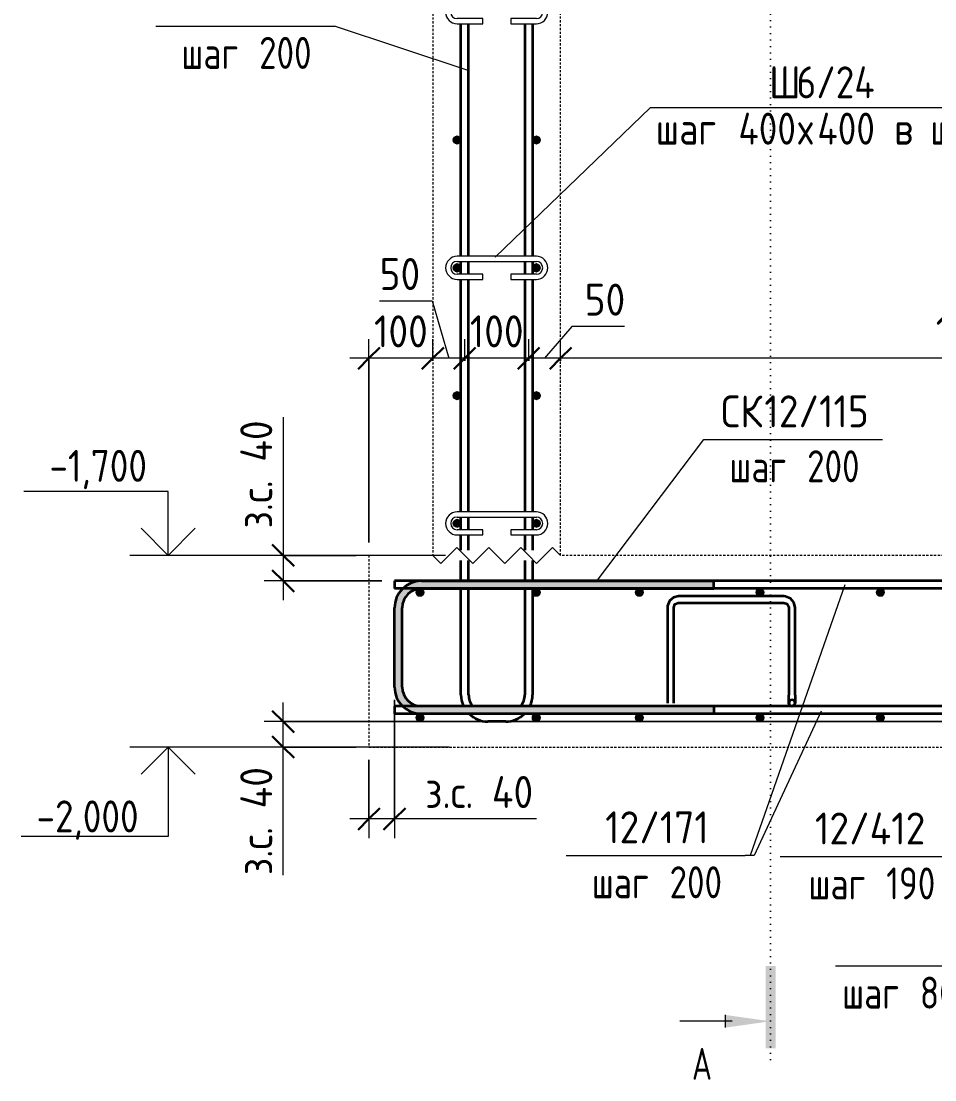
# Model space of a CAD drawing. Header units: millimetres. Extents: x -35194 to -15704, y -2621 to 78616.
# Drawn here: x -21576 to -20146, y -2521 to -864 of the extents above; entities that cross this region are included whole.
import ezdxf

# ---------------------------------------------------------------- set-up
doc = ezdxf.new("R2010")
doc.units = ezdxf.units.MM
doc.linetypes.add('01 Штриховая _4 мм_', pattern=[6, 3.5, -2.5])
doc.linetypes.add('04 Пунктир 10мм', pattern=[10, 0, -10])
for name, color, linetype, lineweight in [('AA_Dim', 7, 'Continuous', 9), ('AA_Dim-20', 7, 'Continuous', 9), ('AA_Oformlenie', 7, 'Continuous', 9), ('AA_Razrez', 7, 'Continuous', 9), ('AA_Vinoska', 7, 'Continuous', 9), ('AA_Visotnaya otmetka', 7, 'Continuous', 9), ('KR_Armatura', 7, 'Continuous', 20), ('KR_Armatura_Tonkie', 7, 'Continuous', 20)]:
    doc.layers.add(name, color=color, linetype=linetype, lineweight=lineweight)
doc.layers.add('AF_Stena_Опалубка', color=7, linetype='Continuous', lineweight=20, true_color=0x0063c6)
doc.layers.add('KR_Fundament', color=7, linetype='Continuous', lineweight=20, true_color=0x804000)
doc.styles.add('ISOCPEUR', font='isocpeur.TTF', dxfattribs={"width": 0.7, "height": 50})
doc.styles.add('ISOCPEUR_1', font='isocpeur.TTF', dxfattribs={"width": 0.9, "height": 50})
doc.styles.add('ISOCPEUR_2', font='isocpeur.TTF', dxfattribs={"width": 0.8, "height": 50})
doc.styles.add('ISOCPEUR_4', font='isocpeur.TTF', dxfattribs={"width": 0.85, "height": 50})
doc.dimstyles.new('00_Точн_3_знака__прозр_', dxfattribs={"dimscale": 304.8, "dimtxt": 50.137748, "dimasz": 0.111549, "dimexe": 0.098425, "dimexo": 0.065617, "dimgap": 0.006562, "dimtad": 1, "dimdec": 3, "dimrnd": 0.001, "dimdsep": 46, "dimtxsty": 'ISOCPEUR_1', "dimblk1": 'OBLIQUE', "dimblk2": 'OBLIQUE', "dimsah": 1, "dimcen": 0.09, "dimdle": 0.098425, "dimazin": 0, "dimtfac": 1, "dimtdec": 4, "dimtix": 1, "dimtmove": 0, "dimatfit": 3, "dimfxl": 1, "dimtvp": 1, "dimtolj": 1, "dimtzin": 0, "dimlwd": 18, "dimlwe": 18, "dimarcsym": 2})
doc.dimstyles.new('00_Точн_3_знака__прозр__1', dxfattribs={"dimscale": 304.8, "dimtxt": 50.137748, "dimasz": 0.111549, "dimexe": 0.098425, "dimexo": 0.065617, "dimgap": 0.006562, "dimtad": 1, "dimdec": 3, "dimrnd": 0.001, "dimdsep": 46, "dimtxsty": 'ISOCPEUR_1', "dimblk1": 'OBLIQUE', "dimblk2": 'OBLIQUE', "dimsah": 1, "dimcen": 0.09, "dimdle": 0.098425, "dimazin": 0, "dimtfac": 1, "dimtdec": 4, "dimtix": 1, "dimtmove": 1, "dimatfit": 3, "dimfxl": 1, "dimtvp": 1, "dimtolj": 1, "dimtzin": 0, "dimlwd": 18, "dimlwe": 18, "dimarcsym": 2})

# ---------------------------------------------------------------- blocks, each defined once
blk = doc.blocks.new('261_Лягушка _НесАрм_РабПлоск_ - 10 А240-3858753-Б-Б Арм')
at = {"layer": 'KR_Armatura', "lineweight": 35}
for start, end in [(90, 270), (270, 90)]:
    blk.add_arc((-76662.8, -1931), 5, start, end, dxfattribs=at)
at = {"layer": 'KR_Armatura_Tonkie', "lineweight": 35}
for p, q in [((-76675.3, -1764), (-76840.3, -1764)), ((-76857.8, -1781.5), (-76857.8, -1918.5)), ((-76847.8, -1918.5), (-76847.8, -1781.5)), ((-76840.3, -1774), (-76675.3, -1774)), ((-76667.8, -1781.5), (-76667.8, -1918.5)), ((-76657.8, -1918.5), (-76657.8, -1781.5))]:
    blk.add_line(p, q, dxfattribs=at)
at = {"layer": 'KR_Armatura_Tonkie', "lineweight": 35, "flags": 128}
for points in [[(-76840.3, -1764), (-76848.4, -1765.9), (-76854.6, -1771.3), (-76857.7, -1779), (-76857.8, -1781.5)], [(-76657.8, -1781.5), (-76659.8, -1773.5), (-76665.2, -1767.3), (-76672.8, -1764.2), (-76675.3, -1764)], [(-76847.8, -1781.5), (-76846, -1776.5), (-76841.2, -1774.1), (-76840.3, -1774)], [(-76675.3, -1774), (-76670.4, -1775.9), (-76667.9, -1780.6), (-76667.8, -1781.5)], [(-76857.8, -1918.5), (-76857.8, -1925.2), (-76857.8, -1929.8), (-76857.8, -1931)], [(-76847.8, -1931), (-76847.8, -1929.1), (-76847.8, -1923.9), (-76847.8, -1918.5)], [(-76667.8, -1931), (-76667.8, -1929.1), (-76667.8, -1923.9), (-76667.8, -1918.5)], [(-76657.8, -1918.5), (-76657.8, -1925.2), (-76657.8, -1929.8), (-76657.8, -1931)], [(-76662.8, -1936), (-76666.7, -1934.1), (-76667.8, -1931)], [(-76657.8, -1931), (-76659.7, -1934.9), (-76662.8, -1936)]]:
    blk.add_lwpolyline(points, dxfattribs=at)
blk = doc.blocks.new('079_Шпилька _ЭлУзла_ - d8 А240-3872181-Б-Б Арм')
at = {"layer": 'AA_Oformlenie'}
for p, q in [((-77863, -832), (-77987, -832)), ((-77987, -840), (-77863, -840)), ((-77947, -860), (-77987, -860)), ((-77947, -868), (-77947, -860)), ((-77863, -860), (-77903, -860)), ((-77903, -860), (-77903, -868)), ((-77987, -868), (-77947, -868)), ((-77903, -868), (-77863, -868))]:
    blk.add_line(p, q, dxfattribs=at)
for centre, radius, start, end in [((-77987, -850), 18, 90, 270), ((-77987, -850), 10, 90, 270), ((-77863, -850), 18, 270, 90), ((-77863, -850), 10, 270, 90)]:
    blk.add_arc(centre, radius, start, end, dxfattribs=at)
blk = doc.blocks.new('Последовательность узлов - 3мм масшт20 маскировка-904226-Б-Б Арм')
at = {"layer": 'AA_Oformlenie'}
for p, q in [((-76522.5, -282.5), (-76497.5, -257.5)), ((-76485, -270), (-76497.5, -257.5)), ((-76472.5, -282.5), (-76447.5, -257.5)), ((-76435, -270), (-76447.5, -257.5)), ((-76422.5, -282.5), (-76397.5, -257.5)), ((-76385, -270), (-76397.5, -257.5)), ((-76372.5, -282.5), (-76347.5, -257.5)), ((-76335, -270), (-76347.5, -257.5)), ((-76535, -270), (-76522.5, -282.5)), ((-76485, -270), (-76472.5, -282.5)), ((-76435, -270), (-76422.5, -282.5)), ((-76385, -270), (-76372.5, -282.5))]:
    blk.add_line(p, q, dxfattribs=at)
blk = doc.blocks.new('Разрез - Номер узла_ сзади-394133-Б-Б Арм')
at = {"layer": 'AA_Razrez'}
for points in [[(-77488.3, -2342.5), (-77504.2, -2342.5), (-77504.2, -2471.6), (-77488.3, -2471.6)], [(-77567, -2419.2), (-77567, -2439), (-77496.4, -2429.1)]]:
    blk.add_hatch(color=256, dxfattribs=at).paths.add_polyline_path(points)
for p, q in [((-77556.4, -2429.1), (-77638.3, -2429.1)), ((-77567, -2439), (-77567, -2419.2))]:
    blk.add_line(p, q, dxfattribs=at)
blk = doc.blocks.new('Высотные отметки - Стрелка вниз высокая-400290-Б-Б Арм')
at = {"layer": 'AA_Vinoska'}
for p, q in [((-78379.5, -2000), (-78499.5, -2000)), ((-78439.5, -2000), (-78481.9, -2042.4)), ((-78439.5, -2000), (-78439.5, -2140)), ((-78439.5, -2000), (-78397.1, -2042.4)), ((-78439.5, -2140), (-78669.5, -2140))]:
    blk.add_line(p, q, dxfattribs=at)
blk = doc.blocks.new('Высотные отметки - Стрелка вверх-400292-Б-Б Арм')
at = {"layer": 'AA_Vinoska'}
for p, q in [((-78439.5, -1600), (-78665.5, -1600)), ((-78439.5, -1700), (-78439.5, -1600)), ((-78439.5, -1700), (-78481.9, -1657.6)), ((-78439.5, -1700), (-78397.1, -1657.6)), ((-78379.5, -1700), (-78499.5, -1700))]:
    blk.add_line(p, q, dxfattribs=at)
blk = doc.blocks.new('DIMBLOCK88-Б-Б Арм')
at = {"layer": 'AA_Dim-20', "color": 30, "lineweight": 18, "true_color": 0xff8000, "transparency": 16777216}
for p, q in [((-20731.4, -1395.6), (-20731.4, -1361.6)), ((-19441.4, -1395.6), (-19441.4, -1361.6)), ((-19441.4, -1391.6), (-20731.4, -1391.6)), ((-20731.4, -1391.6), (-20731.4, -1395.6)), ((-19441.4, -1391.6), (-19441.4, -1395.6))]:
    blk.add_line(p, q, dxfattribs=at)
at = {"layer": 'AA_Dim-20', "color": 30, "lineweight": 30, "true_color": 0xff8000, "transparency": 16777216}
for p, q in [((-20731.4, -1391.6), (-20714.4, -1374.6)), ((-19441.4, -1391.6), (-19424.4, -1374.6)), ((-20731.4, -1391.6), (-20748.4, -1408.6)), ((-19441.4, -1391.6), (-19458.4, -1408.6))]:
    blk.add_line(p, q, dxfattribs=at)
at = {"layer": 'AA_Dim-20', "color": 0, "lineweight": 18, "transparency": 16777216, "insert": (-20144.1, -1324.4), "char_height": 50, "width": 138.494, "attachment_point": 1, "line_spacing_factor": 1.135194, "style": 'ISOCPEUR_1'}
blk.add_mtext('1290', dxfattribs=at)
blk = doc.blocks.new('_Oblique')
at = {"color": 0, "linetype": 'ByBlock', "lineweight": -2}
blk.add_line((-0.5, -0.5), (0.5, 0.5), dxfattribs=at)
blk = doc.blocks.new('DIMBLOCK89-Б-Б Арм')
at = {"layer": 'AA_Dim-20', "color": 30, "lineweight": 18, "true_color": 0xff8000, "transparency": 16777216}
for p, q in [((-20713.8, -1342), (-20756.4, -1391.6)), ((-20631.3, -1342), (-20713.8, -1342)), ((-20781.4, -1395.6), (-20781.4, -1361.6)), ((-20731.4, -1395.6), (-20731.4, -1361.6)), ((-20731.4, -1391.6), (-20781.4, -1391.6)), ((-20781.4, -1391.6), (-20781.4, -1395.6)), ((-20731.4, -1391.6), (-20731.4, -1395.6))]:
    blk.add_line(p, q, dxfattribs=at)
at = {"layer": 'AA_Dim-20', "color": 30, "lineweight": 30, "true_color": 0xff8000, "transparency": 16777216}
for p, q in [((-20781.4, -1391.6), (-20764.4, -1374.6)), ((-20731.4, -1391.6), (-20714.4, -1374.6)), ((-20781.4, -1391.6), (-20798.4, -1408.6)), ((-20731.4, -1391.6), (-20748.4, -1408.6))]:
    blk.add_line(p, q, dxfattribs=at)
at = {"layer": 'AA_Dim-20', "color": 0, "lineweight": 18, "transparency": 16777216, "insert": (-20693.8, -1274.8), "char_height": 50, "width": 74.923, "attachment_point": 1, "line_spacing_factor": 1.135194, "style": 'ISOCPEUR_1'}
blk.add_mtext('50', dxfattribs=at)
blk = doc.blocks.new('DIMBLOCK90-Б-Б Арм')
at = {"layer": 'AA_Dim-20', "color": 30, "lineweight": 18, "true_color": 0xff8000, "transparency": 16777216}
for p, q in [((-20881.4, -1395.6), (-20881.4, -1361.6)), ((-20781.4, -1395.6), (-20781.4, -1361.6)), ((-20781.4, -1391.6), (-20881.4, -1391.6)), ((-20881.4, -1391.6), (-20881.4, -1395.6)), ((-20781.4, -1391.6), (-20781.4, -1395.6))]:
    blk.add_line(p, q, dxfattribs=at)
at = {"layer": 'AA_Dim-20', "color": 30, "lineweight": 30, "true_color": 0xff8000, "transparency": 16777216}
for p, q in [((-20881.4, -1391.6), (-20864.4, -1374.6)), ((-20781.4, -1391.6), (-20764.4, -1374.6)), ((-20881.4, -1391.6), (-20898.4, -1408.6)), ((-20781.4, -1391.6), (-20798.4, -1408.6))]:
    blk.add_line(p, q, dxfattribs=at)
at = {"layer": 'AA_Dim-20', "color": 0, "lineweight": 18, "transparency": 16777216, "insert": (-20873.5, -1324.4), "char_height": 50, "width": 101.032, "attachment_point": 1, "line_spacing_factor": 1.135194, "style": 'ISOCPEUR_1'}
blk.add_mtext('100', dxfattribs=at)
blk = doc.blocks.new('DIMBLOCK91-Б-Б Арм')
at = {"layer": 'AA_Dim-20', "color": 30, "lineweight": 18, "true_color": 0xff8000, "transparency": 16777216}
for p, q in [((-21014.8, -1301.8), (-20932.4, -1301.8)), ((-20932.4, -1301.8), (-20906.4, -1391.6)), ((-20931.4, -1395.6), (-20931.4, -1361.6)), ((-20881.4, -1395.6), (-20881.4, -1361.6)), ((-20881.4, -1391.6), (-20931.4, -1391.6)), ((-20931.4, -1391.6), (-20931.4, -1395.6)), ((-20881.4, -1391.6), (-20881.4, -1395.6))]:
    blk.add_line(p, q, dxfattribs=at)
at = {"layer": 'AA_Dim-20', "color": 30, "lineweight": 30, "true_color": 0xff8000, "transparency": 16777216}
for p, q in [((-20931.4, -1391.6), (-20914.4, -1374.6)), ((-20881.4, -1391.6), (-20864.4, -1374.6)), ((-20931.4, -1391.6), (-20948.4, -1408.6)), ((-20881.4, -1391.6), (-20898.4, -1408.6))]:
    blk.add_line(p, q, dxfattribs=at)
at = {"layer": 'AA_Dim-20', "color": 0, "lineweight": 18, "transparency": 16777216, "insert": (-21014.8, -1234.7), "char_height": 50, "width": 74.923, "attachment_point": 1, "line_spacing_factor": 1.135194, "style": 'ISOCPEUR_1'}
blk.add_mtext('50', dxfattribs=at)
blk = doc.blocks.new('DIMBLOCK92-Б-Б Арм')
at = {"layer": 'AA_Dim-20', "color": 30, "lineweight": 18, "true_color": 0xff8000, "transparency": 16777216}
for p, q in [((-21031.4, -1680), (-21031.4, -1361.6)), ((-20931.4, -1395.6), (-20931.4, -1361.6)), ((-20931.4, -1391.6), (-21061.4, -1391.6)), ((-21031.4, -1391.6), (-21031.4, -1680)), ((-20931.4, -1391.6), (-20931.4, -1395.6))]:
    blk.add_line(p, q, dxfattribs=at)
at = {"layer": 'AA_Dim-20', "color": 30, "lineweight": 30, "true_color": 0xff8000, "transparency": 16777216}
for p, q in [((-21031.4, -1391.6), (-21014.4, -1374.6)), ((-20931.4, -1391.6), (-20914.4, -1374.6)), ((-21031.4, -1391.6), (-21048.4, -1408.6)), ((-20931.4, -1391.6), (-20948.4, -1408.6))]:
    blk.add_line(p, q, dxfattribs=at)
at = {"layer": 'AA_Dim-20', "color": 0, "lineweight": 18, "transparency": 16777216, "insert": (-21023.5, -1324.4), "char_height": 50, "width": 101.032, "attachment_point": 1, "line_spacing_factor": 1.135194, "style": 'ISOCPEUR_1'}
blk.add_mtext('100', dxfattribs=at)
blk = doc.blocks.new('DIMBLOCK99-Б-Б Арм')
at = {"layer": 'AA_Dim-20', "color": 30, "lineweight": 18, "true_color": 0xff8000, "transparency": 16777216}
for p, q in [((-20991.4, -1926), (-20991.4, -2142.4)), ((-20991.4, -2112.4), (-20991.4, -1926)), ((-21031.4, -2020), (-21031.4, -2142.4)), ((-21031.4, -2112.4), (-21031.4, -2020)), ((-20961.4, -2112.4), (-21061.4, -2112.4)), ((-20963.4, -2112.4), (-21011.4, -2112.4)), ((-20769.3, -2112.4), (-20963.4, -2112.4))]:
    blk.add_line(p, q, dxfattribs=at)
at = {"layer": 'AA_Dim-20', "color": 30, "lineweight": 30, "true_color": 0xff8000, "transparency": 16777216}
for p, q in [((-21031.4, -2112.4), (-21014.4, -2095.4)), ((-20991.4, -2112.4), (-20974.4, -2095.4)), ((-21031.4, -2112.4), (-21048.4, -2129.4)), ((-20991.4, -2112.4), (-21008.4, -2129.4))]:
    blk.add_line(p, q, dxfattribs=at)
at = {"layer": 'AA_Dim-20', "color": 0, "lineweight": 18, "transparency": 16777216, "insert": (-20943.4, -2045.3), "char_height": 50, "width": 208.876, "attachment_point": 1, "line_spacing_factor": 1.135194, "style": 'ISOCPEUR_1'}
blk.add_mtext('з.с. 40', dxfattribs=at)
blk = doc.blocks.new('DIMBLOCK100-Б-Б Арм')
at = {"layer": 'AA_Dim-20', "color": 30, "lineweight": 18, "true_color": 0xff8000, "transparency": 16777216}
for p, q in [((-21165.7, -2030), (-21165.7, -1930)), ((-19313.4, -1960), (-21195.7, -1960)), ((-21165.7, -1960), (-19313.4, -1960)), ((-21165.7, -2006.3), (-21165.7, -1980)), ((-21051.4, -2000), (-21195.7, -2000)), ((-21165.7, -2000), (-21051.4, -2000)), ((-21165.7, -2200.3), (-21165.7, -2006.3))]:
    blk.add_line(p, q, dxfattribs=at)
at = {"layer": 'AA_Dim-20', "color": 30, "lineweight": 30, "true_color": 0xff8000, "transparency": 16777216}
for p, q in [((-21165.7, -1960), (-21182.7, -1943)), ((-21165.7, -1960), (-21148.7, -1977)), ((-21165.7, -2000), (-21182.7, -1983)), ((-21165.7, -2000), (-21148.7, -2017))]:
    blk.add_line(p, q, dxfattribs=at)
at = {"layer": 'AA_Dim-20', "color": 0, "lineweight": 18, "transparency": 16777216, "insert": (-21232.8, -2200.3), "char_height": 50, "width": 208.876, "attachment_point": 1, "rotation": 90, "line_spacing_factor": 1.135194, "style": 'ISOCPEUR_1'}
blk.add_mtext('з.с. 40', dxfattribs=at)
blk = doc.blocks.new('042_М_Арматуры - Диам длина поз _ Шаг-2260295-Б-Б Арм')
at = {"layer": 'AA_Vinoska'}
blk.add_line((-78458.8, -871.7), (-78178.8, -871.7), dxfattribs=at)
blk = doc.blocks.new('042_М_Арматуры - Диам длина поз _ Комментарий-2260297-Б-Б Арм')
at = {"layer": 'AA_Vinoska'}
blk.add_line((-78458.8, -576), (-78178.8, -576), dxfattribs=at)
blk = doc.blocks.new('DIMBLOCK105-Б-Б Арм')
at = {"layer": 'AA_Dim-20', "color": 30, "lineweight": 18, "true_color": 0xff8000, "transparency": 16777216}
for p, q in [((-21165.7, -1483.7), (-21165.7, -1677.8)), ((-21165.7, -1670), (-21165.7, -1770)), ((-21165.7, -1677.8), (-21165.7, -1720)), ((-21051.4, -1700), (-21195.7, -1700)), ((-21165.7, -1700), (-21051.4, -1700)), ((-21011.4, -1740), (-21195.7, -1740)), ((-21165.7, -1740), (-21011.4, -1740))]:
    blk.add_line(p, q, dxfattribs=at)
at = {"layer": 'AA_Dim-20', "color": 30, "lineweight": 30, "true_color": 0xff8000, "transparency": 16777216}
for p, q in [((-21165.7, -1700), (-21182.7, -1683)), ((-21165.7, -1700), (-21148.7, -1717)), ((-21165.7, -1740), (-21182.7, -1723)), ((-21165.7, -1740), (-21148.7, -1757))]:
    blk.add_line(p, q, dxfattribs=at)
at = {"layer": 'AA_Dim-20', "color": 0, "lineweight": 18, "transparency": 16777216, "insert": (-21232.8, -1657.8), "char_height": 50, "width": 208.876, "attachment_point": 1, "rotation": 90, "line_spacing_factor": 1.135194, "style": 'ISOCPEUR_1'}
blk.add_mtext('з.с. 40', dxfattribs=at)
blk = doc.blocks.new('044_М_Универсальная с полкой - Марка_Комментарий полка 27-3828024-Б-Б Арм')
at = {"layer": 'AA_Vinoska'}
blk.add_line((-77210.7, -1101.3), (-76670.7, -1101.3), dxfattribs=at)
blk = doc.blocks.new('042_М_Арматуры - Диам длина поз _ Комментарий полка 25-3827468-Б-Б Арм')
at = {"layer": 'AA_Vinoska'}
blk.add_line((-77532.9, 266.7), (-77032.9, 266.7), dxfattribs=at)

msp = doc.modelspace()

# ---------------------------------------------------------------- hatches: boundary and pattern name
at = {"layer": 'KR_Armatura', "lineweight": 9}
h = msp.add_hatch(color=256, dxfattribs=at)
edge = h.paths.add_edge_path()
edge.add_arc((-20893.385, -1050), 6, 0, 360)
for points in [[(-20893.385, -1056), (-20888.1889, -1053), (-20888.1889, -1047), (-20893.385, -1044), (-20898.5812, -1047), (-20898.5812, -1053)], [(-20769.385, -1056), (-20764.1889, -1053), (-20764.1889, -1047), (-20769.385, -1044), (-20774.5812, -1047), (-20774.5812, -1053)], [(-20893.385, -1256), (-20888.1889, -1253), (-20888.1889, -1247), (-20893.385, -1244), (-20898.5812, -1247), (-20898.5812, -1253)], [(-20769.385, -1256), (-20764.1889, -1253), (-20764.1889, -1247), (-20769.385, -1244), (-20774.5812, -1247), (-20774.5812, -1253)], [(-20893.385, -1456), (-20888.1889, -1453), (-20888.1889, -1447), (-20893.385, -1444), (-20898.5812, -1447), (-20898.5812, -1453)], [(-20769.385, -1456), (-20764.1889, -1453), (-20764.1889, -1447), (-20769.385, -1444), (-20774.5812, -1447), (-20774.5812, -1453)], [(-20893.385, -1656), (-20888.1889, -1653), (-20888.1889, -1647), (-20893.385, -1644), (-20898.5812, -1647), (-20898.5812, -1653)], [(-20769.385, -1656), (-20764.1889, -1653), (-20764.1889, -1647), (-20769.385, -1644), (-20774.5812, -1647), (-20774.5812, -1653)]]:
    msp.add_hatch(color=256, dxfattribs=at).paths.add_polyline_path(points)
h = msp.add_hatch(color=256, dxfattribs=at)
edge = h.paths.add_edge_path()
edge.add_arc((-20769.385, -1050), 6, 0, 360)
h = msp.add_hatch(color=256, dxfattribs=at)
edge = h.paths.add_edge_path()
edge.add_arc((-20893.385, -1250), 6, 0, 360)
h = msp.add_hatch(color=256, dxfattribs=at)
edge = h.paths.add_edge_path()
edge.add_arc((-20769.385, -1250), 6, 0, 360)
h = msp.add_hatch(color=256, dxfattribs=at)
edge = h.paths.add_edge_path()
edge.add_arc((-20893.385, -1450), 6, 0, 360)
h = msp.add_hatch(color=256, dxfattribs=at)
edge = h.paths.add_edge_path()
edge.add_arc((-20769.385, -1450), 6, 0, 360)
h = msp.add_hatch(color=256, dxfattribs=at)
edge = h.paths.add_edge_path()
edge.add_arc((-20893.385, -1650), 6, 0, 360)
h = msp.add_hatch(color=256, dxfattribs=at)
edge = h.paths.add_edge_path()
edge.add_arc((-20769.385, -1650), 6, 0, 360)
at = {"layer": 'KR_Armatura'}
h = msp.add_hatch(color=256, dxfattribs=at)
edge = h.paths.add_edge_path()
edge.add_arc((-20951.7184, -1758), 6, 0, 360)
for points in [[(-20954.7184, -1763.1962), (-20948.7184, -1763.1962), (-20945.7184, -1758), (-20948.7184, -1752.8038), (-20954.7184, -1752.8038), (-20957.7184, -1758)], [(-20766.631, -1763.1962), (-20763.631, -1758), (-20766.631, -1752.8038), (-20772.631, -1752.8038), (-20775.631, -1758), (-20772.631, -1763.1962)], [(-20611.0517, -1763.1962), (-20605.0517, -1763.1962), (-20602.0517, -1758), (-20605.0517, -1752.8038), (-20611.0517, -1752.8038), (-20614.0517, -1758)], [(-20422.385, -1763.1962), (-20416.385, -1763.1962), (-20413.385, -1758), (-20416.385, -1752.8038), (-20422.385, -1752.8038), (-20425.385, -1758)], [(-20233.7184, -1763.1962), (-20227.7184, -1763.1962), (-20224.7184, -1758), (-20227.7184, -1752.8038), (-20233.7184, -1752.8038), (-20236.7184, -1758)], [(-20954.7184, -1959.1962), (-20948.7184, -1959.1962), (-20945.7184, -1954), (-20948.7184, -1948.8038), (-20954.7184, -1948.8038), (-20957.7184, -1954)], [(-20766.631, -1959.1962), (-20763.631, -1954), (-20766.631, -1948.8038), (-20772.631, -1948.8038), (-20775.631, -1954), (-20772.631, -1959.1962)], [(-20611.0517, -1959.1962), (-20605.0517, -1959.1962), (-20602.0517, -1954), (-20605.0517, -1948.8038), (-20611.0517, -1948.8038), (-20614.0517, -1954)], [(-20422.385, -1959.1962), (-20416.385, -1959.1962), (-20413.385, -1954), (-20416.385, -1948.8038), (-20422.385, -1948.8038), (-20425.385, -1954)], [(-20233.7184, -1959.1962), (-20227.7184, -1959.1962), (-20224.7184, -1954), (-20227.7184, -1948.8038), (-20233.7184, -1948.8038), (-20236.7184, -1954)]]:
    msp.add_hatch(color=256, dxfattribs=at).paths.add_polyline_path(points)
h = msp.add_hatch(color=256, dxfattribs=at)
edge = h.paths.add_edge_path()
edge.add_arc((-20769.631, -1758), 6, 0, 360)
h = msp.add_hatch(color=256, dxfattribs=at)
edge = h.paths.add_edge_path()
edge.add_arc((-20608.0517, -1758), 6, 0, 360)
h = msp.add_hatch(color=256, dxfattribs=at)
edge = h.paths.add_edge_path()
edge.add_arc((-20419.385, -1758), 6, 0, 360)
h = msp.add_hatch(color=256, dxfattribs=at)
edge = h.paths.add_edge_path()
edge.add_arc((-20230.7184, -1758), 6, 0, 360)
h = msp.add_hatch(color=256, dxfattribs=at)
edge = h.paths.add_edge_path()
edge.add_arc((-20951.7184, -1954), 6, 0, 360)
h = msp.add_hatch(color=256, dxfattribs=at)
edge = h.paths.add_edge_path()
edge.add_arc((-20769.631, -1954), 6, 0, 360)
h = msp.add_hatch(color=256, dxfattribs=at)
edge = h.paths.add_edge_path()
edge.add_arc((-20608.0517, -1954), 6, 0, 360)
h = msp.add_hatch(color=256, dxfattribs=at)
edge = h.paths.add_edge_path()
edge.add_arc((-20419.385, -1954), 6, 0, 360)
h = msp.add_hatch(color=256, dxfattribs=at)
edge = h.paths.add_edge_path()
edge.add_arc((-20230.7184, -1954), 6, 0, 360)
at = {"layer": 'KR_Armatura_Tonkie'}
for points in [[(-20991.385, -1782), (-20979.385, -1782), (-20978.3628, -1774.2354), (-20975.3658, -1767), (-20970.5982, -1760.7868), (-20964.385, -1756.0192), (-20957.1496, -1753.0222), (-20949.385, -1752), (-20949.385, -1740), (-20960.2554, -1741.4311), (-20970.385, -1745.6269), (-20979.0835, -1752.3015), (-20985.7581, -1761), (-20989.9539, -1771.1296)], [(-20949.385, -1752), (-20491.385, -1752), (-20491.385, -1740), (-20949.385, -1740)], [(-20979.385, -1906), (-20979.385, -1782), (-20991.385, -1782), (-20991.385, -1906)], [(-20949.385, -1948), (-20949.385, -1936), (-20957.1496, -1934.9778), (-20964.385, -1931.9808), (-20970.5982, -1927.2132), (-20975.3658, -1921), (-20978.3628, -1913.7646), (-20979.385, -1906), (-20991.385, -1906), (-20989.9539, -1916.8704), (-20985.7581, -1927), (-20979.0835, -1935.6985), (-20970.385, -1942.3731), (-20960.2554, -1946.5689)], [(-20775.0402, -1948), (-20491.385, -1948), (-20491.385, -1936), (-20949.385, -1936), (-20949.385, -1948)]]:
    msp.add_hatch(color=256, dxfattribs=at).paths.add_polyline_path(points)

# ---------------------------------------------------------------- linework, layer by layer
at = {"layer": 'AA_Razrez', "color": 7, "linetype": '04 Пунктир 10мм', "true_color": 0xffffff}
msp.add_line((-20402.7396, -2489.0942), (-20402.7396, 550.3892), dxfattribs=at)
at = {"layer": 'AA_Vinoska'}
for p, q in [((-20877.6127, -940.6447), (-21085.2251, -871.6867)), ((-20833.6089, -1233.207), (-20590.4488, -999.274)), ((-20673.5681, -1738.9768), (-20507.3294, -1518.5966)), ((-20286.2166, -1746), (-20434.4275, -2169.5868)), ((-20323.2879, -1943.7409), (-20428.4607, -2169.5868)), ((-20434.4275, -2169.5868), (-20442.6384, -2169.5868)), ((-20428.4607, -2169.5868), (-20442.6384, -2169.5868))]:
    msp.add_line(p, q, dxfattribs=at)
at = {"layer": 'AA_Visotnaya otmetka', "color": 92, "true_color": 0x00cc00}
for q in [(-21345.8887, -1700), (-20911.3636, -1700)]:
    msp.add_line((-20911.3636, -1700), q, dxfattribs=at)
at = {"layer": 'AA_Visotnaya otmetka'}
for p, q in [((-20925.4182, -2000), (-21345.8887, -2000)), ((-20905.6104, -2000), (-20925.4182, -2000))]:
    msp.add_line(p, q, dxfattribs=at)
at = {"layer": 'AF_Stena_Опалубка', "linetype": '01 Штриховая _4 мм_'}
for p, q in [((-20931.385, -270), (-20931.385, -1700)), ((-20731.385, -1700), (-20731.385, -270))]:
    msp.add_line(p, q, dxfattribs=at)
at = {"layer": 'KR_Armatura', "lineweight": 9}
for p, q in [((-20893.385, -1044), (-20898.5812, -1047)), ((-20898.5812, -1047), (-20898.5812, -1053)), ((-20898.5812, -1053), (-20893.385, -1056)), ((-20888.1889, -1047), (-20893.385, -1044)), ((-20893.385, -1056), (-20888.1889, -1053)), ((-20888.1889, -1053), (-20888.1889, -1047)), ((-20769.385, -1044), (-20774.5812, -1047)), ((-20774.5812, -1047), (-20774.5812, -1053)), ((-20774.5812, -1053), (-20769.385, -1056)), ((-20764.1889, -1047), (-20769.385, -1044)), ((-20769.385, -1056), (-20764.1889, -1053)), ((-20764.1889, -1053), (-20764.1889, -1047)), ((-20893.385, -1244), (-20898.5812, -1247)), ((-20898.5812, -1247), (-20898.5812, -1253)), ((-20898.5812, -1253), (-20893.385, -1256)), ((-20888.1889, -1247), (-20893.385, -1244)), ((-20893.385, -1256), (-20888.1889, -1253)), ((-20888.1889, -1253), (-20888.1889, -1247)), ((-20769.385, -1244), (-20774.5812, -1247)), ((-20774.5812, -1247), (-20774.5812, -1253)), ((-20774.5812, -1253), (-20769.385, -1256)), ((-20764.1889, -1247), (-20769.385, -1244)), ((-20769.385, -1256), (-20764.1889, -1253)), ((-20764.1889, -1253), (-20764.1889, -1247)), ((-20893.385, -1444), (-20898.5812, -1447)), ((-20898.5812, -1447), (-20898.5812, -1453)), ((-20898.5812, -1453), (-20893.385, -1456)), ((-20888.1889, -1447), (-20893.385, -1444)), ((-20893.385, -1456), (-20888.1889, -1453)), ((-20888.1889, -1453), (-20888.1889, -1447)), ((-20769.385, -1444), (-20774.5812, -1447)), ((-20774.5812, -1447), (-20774.5812, -1453)), ((-20774.5812, -1453), (-20769.385, -1456)), ((-20764.1889, -1447), (-20769.385, -1444)), ((-20769.385, -1456), (-20764.1889, -1453)), ((-20764.1889, -1453), (-20764.1889, -1447)), ((-20893.385, -1644), (-20898.5812, -1647)), ((-20898.5812, -1647), (-20898.5812, -1653)), ((-20898.5812, -1653), (-20893.385, -1656)), ((-20888.1889, -1647), (-20893.385, -1644)), ((-20893.385, -1656), (-20888.1889, -1653)), ((-20888.1889, -1653), (-20888.1889, -1647)), ((-20769.385, -1644), (-20774.5812, -1647)), ((-20774.5812, -1647), (-20774.5812, -1653)), ((-20774.5812, -1653), (-20769.385, -1656)), ((-20764.1889, -1647), (-20769.385, -1644)), ((-20769.385, -1656), (-20764.1889, -1653)), ((-20764.1889, -1653), (-20764.1889, -1647))]:
    msp.add_line(p, q, dxfattribs=at)
at = {"layer": 'KR_Armatura'}
for p, q in [((-20954.7184, -1752.8038), (-20957.7184, -1758)), ((-20948.7184, -1752.8038), (-20954.7184, -1752.8038)), ((-20945.7184, -1758), (-20948.7184, -1752.8038)), ((-20772.631, -1752.8038), (-20775.631, -1758)), ((-20766.631, -1752.8038), (-20772.631, -1752.8038)), ((-20763.631, -1758), (-20766.631, -1752.8038)), ((-20611.0517, -1752.8038), (-20614.0517, -1758)), ((-20605.0517, -1752.8038), (-20611.0517, -1752.8038)), ((-20602.0517, -1758), (-20605.0517, -1752.8038)), ((-20422.385, -1752.8038), (-20425.385, -1758)), ((-20416.385, -1752.8038), (-20422.385, -1752.8038)), ((-20413.385, -1758), (-20416.385, -1752.8038)), ((-20233.7184, -1752.8038), (-20236.7184, -1758)), ((-20227.7184, -1752.8038), (-20233.7184, -1752.8038)), ((-20224.7184, -1758), (-20227.7184, -1752.8038)), ((-20957.7184, -1758), (-20954.7184, -1763.1962)), ((-20954.7184, -1763.1962), (-20948.7184, -1763.1962)), ((-20948.7184, -1763.1962), (-20945.7184, -1758)), ((-20775.631, -1758), (-20772.631, -1763.1962)), ((-20772.631, -1763.1962), (-20766.631, -1763.1962)), ((-20766.631, -1763.1962), (-20763.631, -1758)), ((-20614.0517, -1758), (-20611.0517, -1763.1962)), ((-20611.0517, -1763.1962), (-20605.0517, -1763.1962)), ((-20605.0517, -1763.1962), (-20602.0517, -1758)), ((-20425.385, -1758), (-20422.385, -1763.1962)), ((-20422.385, -1763.1962), (-20416.385, -1763.1962)), ((-20416.385, -1763.1962), (-20413.385, -1758)), ((-20236.7184, -1758), (-20233.7184, -1763.1962)), ((-20233.7184, -1763.1962), (-20227.7184, -1763.1962)), ((-20227.7184, -1763.1962), (-20224.7184, -1758)), ((-20954.7184, -1948.8038), (-20957.7184, -1954)), ((-20957.7184, -1954), (-20954.7184, -1959.1962)), ((-20948.7184, -1948.8038), (-20954.7184, -1948.8038)), ((-20945.7184, -1954), (-20948.7184, -1948.8038)), ((-20948.7184, -1959.1962), (-20945.7184, -1954)), ((-20772.631, -1948.8038), (-20775.631, -1954)), ((-20775.631, -1954), (-20772.631, -1959.1962)), ((-20766.631, -1948.8038), (-20772.631, -1948.8038)), ((-20763.631, -1954), (-20766.631, -1948.8038)), ((-20766.631, -1959.1962), (-20763.631, -1954)), ((-20611.0517, -1948.8038), (-20614.0517, -1954)), ((-20614.0517, -1954), (-20611.0517, -1959.1962)), ((-20605.0517, -1948.8038), (-20611.0517, -1948.8038)), ((-20602.0517, -1954), (-20605.0517, -1948.8038)), ((-20605.0517, -1959.1962), (-20602.0517, -1954)), ((-20422.385, -1948.8038), (-20425.385, -1954)), ((-20425.385, -1954), (-20422.385, -1959.1962)), ((-20416.385, -1948.8038), (-20422.385, -1948.8038)), ((-20413.385, -1954), (-20416.385, -1948.8038)), ((-20416.385, -1959.1962), (-20413.385, -1954)), ((-20233.7184, -1948.8038), (-20236.7184, -1954)), ((-20236.7184, -1954), (-20233.7184, -1959.1962)), ((-20227.7184, -1948.8038), (-20233.7184, -1948.8038)), ((-20224.7184, -1954), (-20227.7184, -1948.8038)), ((-20227.7184, -1959.1962), (-20224.7184, -1954)), ((-20954.7184, -1959.1962), (-20948.7184, -1959.1962)), ((-20772.631, -1959.1962), (-20766.631, -1959.1962)), ((-20611.0517, -1959.1962), (-20605.0517, -1959.1962)), ((-20422.385, -1959.1962), (-20416.385, -1959.1962)), ((-20233.7184, -1959.1962), (-20227.7184, -1959.1962))]:
    msp.add_line(p, q, dxfattribs=at)
at = {"layer": 'KR_Armatura', "lineweight": 9}
for centre in [(-20893.385, -1050), (-20769.385, -1050), (-20893.385, -1250), (-20769.385, -1250), (-20893.385, -1450), (-20769.385, -1450), (-20893.385, -1650), (-20769.385, -1650)]:
    msp.add_circle(centre, 6, dxfattribs=at)
at = {"layer": 'KR_Armatura'}
for centre in [(-20951.7184, -1758), (-20769.631, -1758), (-20608.0517, -1758), (-20419.385, -1758), (-20230.7184, -1758), (-20951.7184, -1954), (-20769.631, -1954), (-20608.0517, -1954), (-20419.385, -1954), (-20230.7184, -1954)]:
    msp.add_circle(centre, 6, dxfattribs=at)
at = {"layer": 'KR_Armatura_Tonkie', "lineweight": 35}
for p, q in [((-20887.385, -1232), (-20887.385, -868)), ((-20875.385, -1232), (-20875.385, -868)), ((-20787.385, -868), (-20787.385, -1232)), ((-20775.385, -868), (-20775.385, -1232)), ((-20887.385, -1260), (-20887.385, -1240)), ((-20875.385, -1260), (-20875.385, -1240)), ((-20787.385, -1240), (-20787.385, -1260)), ((-20775.385, -1240), (-20775.385, -1260)), ((-20887.385, -1632), (-20887.385, -1268)), ((-20875.385, -1632), (-20875.385, -1268)), ((-20787.385, -1268), (-20787.385, -1632)), ((-20775.385, -1268), (-20775.385, -1632)), ((-20887.385, -1660), (-20887.385, -1640)), ((-20875.385, -1660), (-20875.385, -1640)), ((-20787.385, -1640), (-20787.385, -1660)), ((-20775.385, -1640), (-20775.385, -1660)), ((-20887.385, -1692), (-20887.385, -1668)), ((-20875.385, -1692), (-20875.385, -1668)), ((-20787.385, -1668), (-20787.385, -1692)), ((-20775.385, -1668), (-20775.385, -1692)), ((-20887.385, -1740), (-20887.385, -1708)), ((-20875.385, -1740), (-20875.385, -1708)), ((-20787.385, -1708), (-20787.385, -1740)), ((-20775.385, -1708), (-20775.385, -1740)), ((-19281.385, -1740), (-20991.385, -1740)), ((-20991.385, -1740), (-20991.385, -1752)), ((-19281.385, -1752), (-20991.385, -1752)), ((-20949.385, -1740), (-20491.385, -1740)), ((-20949.385, -1752), (-20491.385, -1752)), ((-20887.385, -1918), (-20887.385, -1752)), ((-20875.385, -1918), (-20875.385, -1752)), ((-20787.385, -1752), (-20787.385, -1918)), ((-20775.385, -1752), (-20775.385, -1918)), ((-20491.385, -1752), (-20491.385, -1740)), ((-20991.385, -1906), (-20991.385, -1782)), ((-20979.385, -1906), (-20979.385, -1782)), ((-19281.385, -1936), (-20991.385, -1936)), ((-20991.385, -1936), (-20991.385, -1948)), ((-20491.385, -1936), (-20949.385, -1936)), ((-20491.385, -1936), (-20491.385, -1948)), ((-19281.385, -1948), (-20991.385, -1948)), ((-20491.385, -1948), (-20949.385, -1948)), ((-20817.385, -1948), (-20845.385, -1948)), ((-20817.385, -1960), (-20845.385, -1960))]:
    msp.add_line(p, q, dxfattribs=at)
for centre, radius, start, end in [((-20949.385, -1782), 42, 90, 180), ((-20949.385, -1782), 30, 90, 180), ((-20949.385, -1906), 42, 180, 270), ((-20949.385, -1906), 30, 180, 270), ((-20845.385, -1918), 42, 180, 205.5575739), ((-20845.385, -1918), 30, 180, 217.2426407), ((-20817.385, -1918), 30, 322.7573593, 360), ((-20817.385, -1918), 42, 334.4424261, 360), ((-20845.385, -1918), 42, 225.6776046, 270), ((-20817.385, -1918), 42, 270, 314.3223954)]:
    msp.add_arc(centre, radius, start, end, dxfattribs=at)
at = {"layer": 'KR_Fundament', "linetype": '01 Штриховая _4 мм_'}
for p, q in [((-20931.385, -1700), (-21031.385, -1700)), ((-21031.385, -1700), (-21031.385, -2000)), ((-19441.385, -1700), (-20731.385, -1700)), ((-21031.385, -2000), (-19241.385, -2000))]:
    msp.add_line(p, q, dxfattribs=at)

# ---------------------------------------------------------------- block references
at = {"layer": 'AA_Oformlenie'}
for name, p in [('079_Шпилька _ЭлУзла_ - d8 А240-3872181-Б-Б Арм', (57093.615, 0)), ('079_Шпилька _ЭлУзла_ - d8 А240-3872181-Б-Б Арм', (57093.615, -400)), ('079_Шпилька _ЭлУзла_ - d8 А240-3872181-Б-Б Арм', (57093.615, -800)), ('Последовательность узлов - 3мм масшт20 маскировка-904226-Б-Б Арм', (55603.615, -1430))]:
    msp.add_blockref(name, p, dxfattribs=at)
at = {"layer": 'AA_Razrez'}
msp.add_blockref('Разрез - Номер узла_ сзади-394133-Б-Б Арм', (57093.615, 0), dxfattribs=at)
at = {"layer": 'AA_Vinoska'}
for name, p in [('042_М_Арматуры - Диам длина поз _ Шаг-2260295-Б-Б Арм', (57093.615, 0)), ('044_М_Универсальная с полкой - Марка_Комментарий полка 27-3828024-Б-Б Арм', (56620.2186, 101.9888)), ('042_М_Арматуры - Диам длина поз _ Комментарий-2260297-Б-Б Арм', (57951.5107, -942.5503)), ('Высотные отметки - Стрелка вверх-400292-Б-Б Арм', (57093.615, 0)), ('Высотные отметки - Стрелка вниз высокая-400290-Б-Б Арм', (57093.615, 0)), ('042_М_Арматуры - Диам длина поз _ Шаг-2260295-Б-Б Арм', (57736.2016, -1297.9001)), ('042_М_Арматуры - Диам длина поз _ Шаг-2260295-Б-Б Арм', (58071.1303, -1299.6724)), ('042_М_Арматуры - Диам длина поз _ Комментарий полка 25-3827468-Б-Б Арм', (57231.8316, -2609.0486))]:
    msp.add_blockref(name, p, dxfattribs=at)
at = {"layer": 'KR_Armatura_Tonkie', "lineweight": 35}
msp.add_blockref('261_Лягушка _НесАрм_РабПлоск_ - 10 А240-3858753-Б-Б Арм', (56293.615, 0), dxfattribs=at)

# ---------------------------------------------------------------- texts
at = {"layer": 'AA_Razrez', "insert": (-20525.8122, -2470.599), "char_height": 50, "width": 38.160325, "attachment_point": 1, "style": 'ISOCPEUR'}
msp.add_mtext('\\fISOCPEUR|b0|i0|c204|p34|;\\W.7;А', dxfattribs=at)
at = {"layer": 'AA_Vinoska', "char_height": 50, "attachment_point": 1}
for s, insert, width, style in [(' 200', (-21228.884, -888.6627), 133.4008, 'ISOCPEUR_2'), ('шаг', (-21325.1923, -888.6627), 116.7257, 'ISOCPEUR_2'), ('\\fISOCPEUR|b0|i0|c204|p34|;\\W.85;Ш', (-20404.7688, -934.7335), 51.789012, 'ISOCPEUR_4'), ('6/24', (-20362.0385, -934.7335), 151.278431, 'ISOCPEUR_4'), (' 400', (-20480.1761, -1007.1769), 145.826956, 'ISOCPEUR_4'), ('400 ', (-20329.4959, -1007.1769), 145.826956, 'ISOCPEUR_4'), ('\\fISOCPEUR|b0|i0|c204|p34|;\\W.85; ', (-20178.8157, -1007.1769), 31.345981, 'ISOCPEUR_4'), ('шаг', (-20582.5038, -1007.1769), 124.021056, 'ISOCPEUR_4'), ('\\fISOCPEUR|b0|i0|c204|p34|;\\W.85;х', (-20359.8569, -1007.1769), 36.797456, 'ISOCPEUR_4'), ('\\fISOCPEUR|b0|i0|c204|p34|;\\W.85;в', (-20209.1767, -1007.1769), 36.797456, 'ISOCPEUR_4'), ('\\fISOCPEUR|b0|i0|c204|p34|;\\W.85;ш', (-20152.9527, -1007.1769), 46.337537, 'ISOCPEUR_4'), ('СК', (-20480.2666, -1449.5916), 82.253137, 'ISOCPEUR_1'), ('12/115', (-20412.4009, -1449.5916), 199.139175, 'ISOCPEUR_1'), (' 200', (-20370.9882, -1535.5727), 133.4008, 'ISOCPEUR_2'), ('шаг', (-20467.2966, -1535.5727), 116.7257, 'ISOCPEUR_2'), ('12/171', (-20661.6456, -2100.5818), 199.139175, 'ISOCPEUR_1'), ('12/412', (-20333.197, -2102.3541), 215.012587, 'ISOCPEUR_1'), (' 200', (-20586.2973, -2186.5629), 133.4008, 'ISOCPEUR_2'), ('шаг', (-20682.6056, -2186.5629), 116.7257, 'ISOCPEUR_2'), ('шаг', (-20343.437, -2188.3351), 116.7257, 'ISOCPEUR_2'), (' 190', (-20247.1286, -2188.3351), 123.1392, 'ISOCPEUR_2'), (' 800', (-20194.4291, -2359.2753), 133.4008, 'ISOCPEUR_2'), ('шаг', (-20290.7374, -2359.2753), 116.7257, 'ISOCPEUR_2')]:
    msp.add_mtext(s, dxfattribs=dict(at, insert=insert, width=width, style=style))
at = {"layer": 'AA_Visotnaya otmetka', "color": 92, "true_color": 0x00cc00, "insert": (-21531.5937, -1534.8641), "char_height": 50, "width": 181.691784, "attachment_point": 1, "line_spacing_factor": 1.135194, "style": 'ISOCPEUR_4'}
msp.add_mtext('-1,700', dxfattribs=at)
at = {"layer": 'AA_Visotnaya otmetka', "insert": (-21551.8552, -2083.4636), "char_height": 50, "width": 191.919467, "attachment_point": 1, "line_spacing_factor": 1.135194, "style": 'ISOCPEUR_4'}
msp.add_mtext('-2,000', dxfattribs=at)

# ---------------------------------------------------------------- dimensions: what is measured, and where the dimension line sits
at = {"layer": 'AA_Dim', "color": 30, "lineweight": 18, "true_color": 0xff8000}
for base, p1, p2, override, picture, middle in [((-20931.385, -1391.5641), (-20881.385, -1415.6058), (-20931.385, -1415.6058), {"dimpost": '<>', "dimfxl": 50}, 'DIMBLOCK91-Б-Б Арм', (-20977.3881, -1268.033)), ((-20781.385, -1391.5641), (-20731.385, -1415.6058), (-20781.385, -1415.6058), {"dimpost": '<>', "dimfxl": 50}, 'DIMBLOCK89-Б-Б Арм', (-20656.3077, -1308.1573)), ((-21031.385, -2112.4409), (-20991.385, -1906), (-21031.385, -2000), {"dimpost": 'з.с. <>', "dimfxl": 102.156742}, 'DIMBLOCK99-Б-Б Арм', (-20838.916, -2078.6383))]:
    dim = msp.add_linear_dim(base=base, p1=p1, p2=p2, dimstyle='00_Точн_3_знака__прозр__1', override=override, dxfattribs=at)
    dim.commit()
    dim.dimension.update_dxf_attribs({"geometry": picture, "text_midpoint": middle, "dimtype": 160})
for base, p1, p2, override, picture, middle in [((-21031.385, -1391.5641), (-20931.385, -1415.6058), (-21031.385, -1700), {"dimpost": '<>', "dimfxl": 301.463232}, 'DIMBLOCK92-Б-Б Арм', (-20981.385, -1364.5641)), ((-20881.385, -1391.5641), (-20781.385, -1415.6058), (-20881.385, -1415.6058), {"dimpost": '<>', "dimfxl": 100}, 'DIMBLOCK90-Б-Б Арм', (-20831.385, -1364.5641)), ((-20731.385, -1391.5641), (-19441.385, -1415.6058), (-20731.385, -1415.6058), {"dimpost": '<>', "dimfxl": 1290}, 'DIMBLOCK88-Б-Б Арм', (-20086.385, -1364.5641))]:
    dim = msp.add_linear_dim(base=base, p1=p1, p2=p2, dimstyle='00_Точн_3_знака__прозр_', override=override, dxfattribs=at)
    dim.commit()
    dim.dimension.update_dxf_attribs({"geometry": picture, "text_midpoint": middle})
for base, p1, p2, override, picture, middle in [((-21165.67, -1740), (-21031.385, -1700), (-20991.385, -1740), {"dimpost": 'з.с. <>', "dimfxl": 56.568542}, 'DIMBLOCK105-Б-Б Арм', (-21199.4726, -1553.3255)), ((-21165.67, -1960), (-21031.385, -2000), (-19293.385, -1960), {"dimpost": 'з.с. <>', "dimfxl": 1738.460238}, 'DIMBLOCK100-Б-Б Арм', (-21199.4726, -2095.8998))]:
    dim = msp.add_linear_dim(base=base, p1=p1, p2=p2, angle=90, dimstyle='00_Точн_3_знака__прозр__1', override=override, dxfattribs=at)
    dim.commit()
    dim.dimension.update_dxf_attribs({"geometry": picture, "text_midpoint": middle, "dimtype": 160, "text_rotation": 90})

doc.saveas('drawing.dxf')
